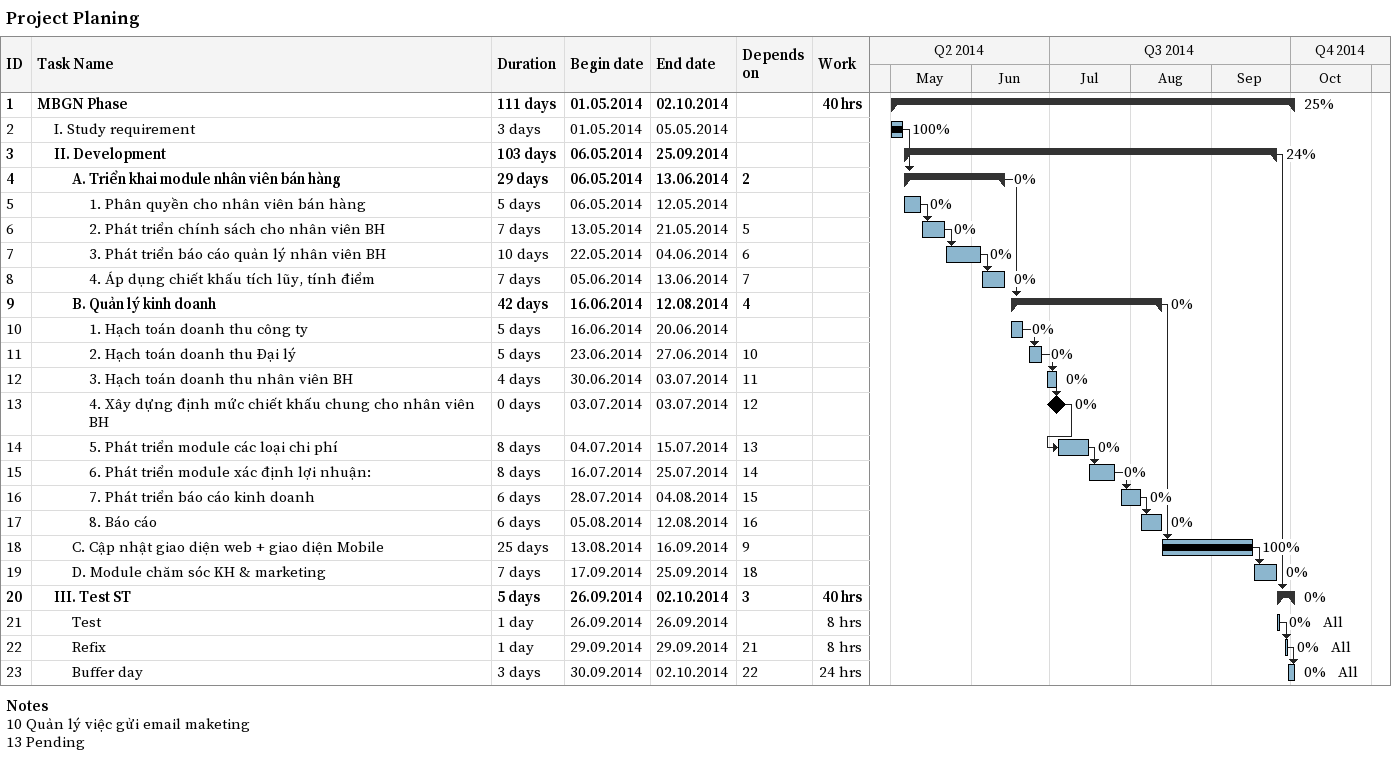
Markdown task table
Project Planing

| ID | Level | Task | Duration | Start | Finish | Predecessors | Resources | % complete | Work (h) |
|---|---|---|---|---|---|---|---|---|---|
| 1 | 1 | **MBGN Phase** | 111d | 2014-05-01 | 2014-10-02 |  |  | 25 | 40 |
| 2 | 2 | I. Study requirement | 3d | 2014-05-01 | 2014-05-05 |  |  | 100 |  |
| 3 | 2 | **II. Development** | 103d | 2014-05-06 | 2014-09-25 |  |  | 24 |  |
| 4 | 3 | **A. Triển khai module nhân viên bán hàng** | 29d | 2014-05-06 | 2014-06-13 | 2 |  | 0 |  |
| 5 | 4 | 1. Phân quyền cho nhân viên bán hàng | 5d | 2014-05-06 | 2014-05-12 |  |  | 0 |  |
| 6 | 4 | 2. Phát triển chính sách cho nhân viên BH | 7d | 2014-05-13 | 2014-05-21 | 5 |  | 0 |  |
| 7 | 4 | 3. Phát triển báo cáo quản lý nhân viên BH | 10d | 2014-05-22 | 2014-06-04 | 6 |  | 0 |  |
| 8 | 4 | 4. Áp dụng chiết khấu tích lũy, tính điểm | 7d | 2014-06-05 | 2014-06-13 | 7 |  | 0 |  |
| 9 | 3 | **B. Quản lý kinh doanh** | 42d | 2014-06-16 | 2014-08-12 | 4 |  | 0 |  |
| 10 | 4 | 1. Hạch toán doanh thu công ty | 5d | 2014-06-16 | 2014-06-20 |  |  | 0 |  |
| 11 | 4 | 2. Hạch toán doanh thu Đại lý | 5d | 2014-06-23 | 2014-06-27 | 10 |  | 0 |  |
| 12 | 4 | 3. Hạch toán doanh thu nhân viên BH | 4d | 2014-06-30 | 2014-07-03 | 11 |  | 0 |  |
| 13 | 4 | 4. Xây dựng định mức chiết khấu chung cho nhân viên BH | 0d | 2014-07-03 | 2014-07-03 | 12 |  | 0 |  |
| 14 | 4 | 5. Phát triển module các loại chi phí | 8d | 2014-07-04 | 2014-07-15 | 13 |  | 0 |  |
| 15 | 4 | 6. Phát triển module xác định lợi nhuận: | 8d | 2014-07-16 | 2014-07-25 | 14 |  | 0 |  |
| 16 | 4 | 7. Phát triển báo cáo kinh doanh | 6d | 2014-07-28 | 2014-08-04 | 15 |  | 0 |  |
| 17 | 4 | 8. Báo cáo | 6d | 2014-08-05 | 2014-08-12 | 16 |  | 0 |  |
| 18 | 3 | C. Cập nhật giao diện web + giao diện Mobile | 25d | 2014-08-13 | 2014-09-16 | 9 |  | 100 |  |
| 19 | 3 | D. Module chăm sóc KH & marketing | 7d | 2014-09-17 | 2014-09-25 | 18 |  | 0 |  |
| 20 | 2 | **III. Test ST** | 5d | 2014-09-26 | 2014-10-02 | 3 |  | 0 | 40 |
| 21 | 3 | Test | 1d | 2014-09-26 | 2014-09-26 |  | All | 0 | 8 |
| 22 | 3 | Refix | 1d | 2014-09-29 | 2014-09-29 | 21 | All | 0 | 8 |
| 23 | 3 | Buffer day | 3d | 2014-09-30 | 2014-10-02 | 22 | All | 0 | 24 |

Notes
- 10: Quản lý việc gửi email maketing
- 13: Pending
